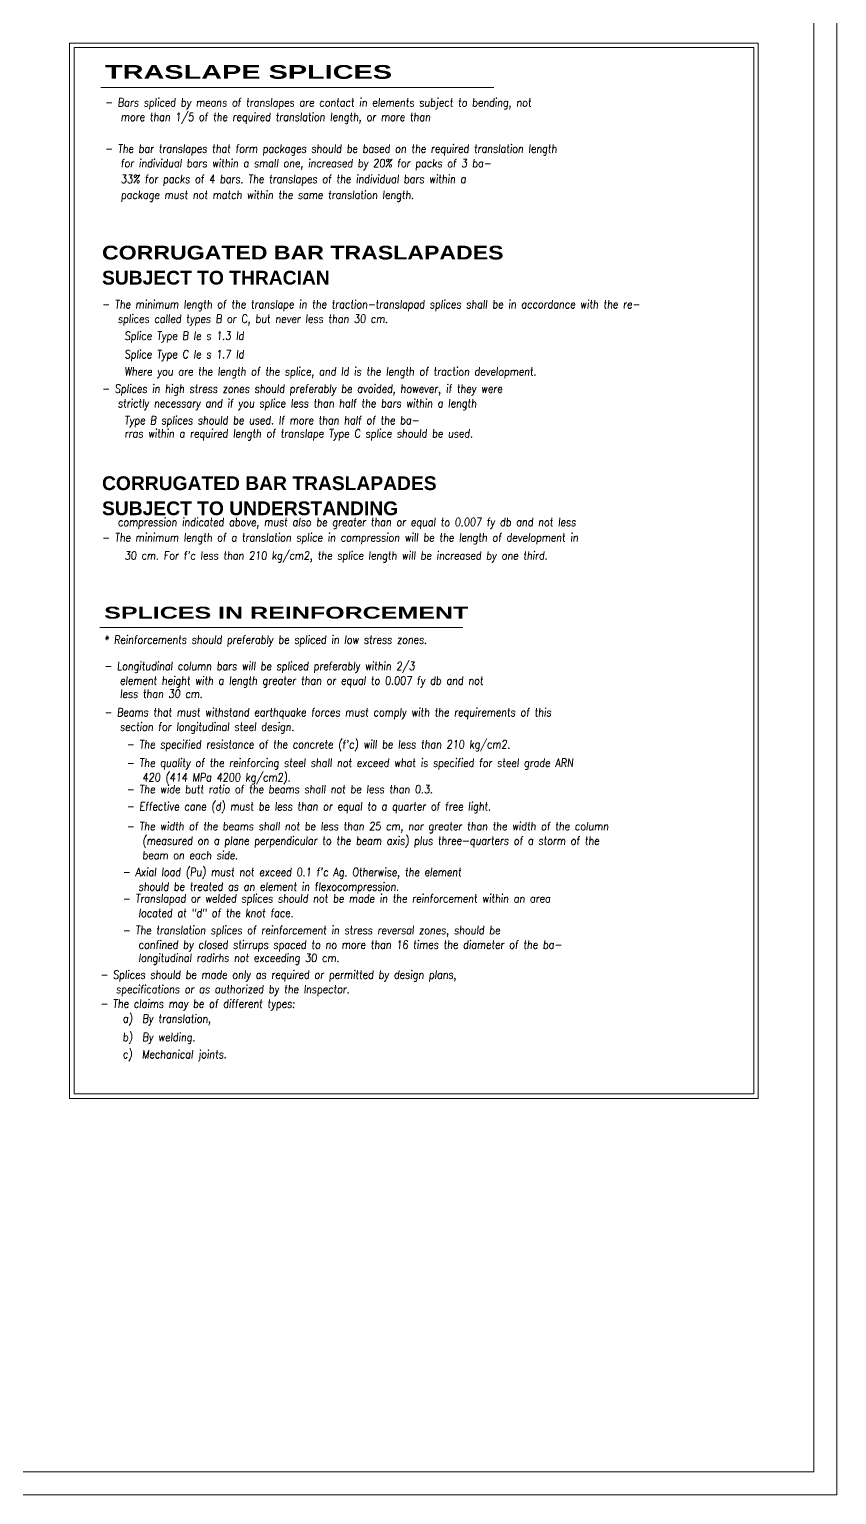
# Model space of a CAD drawing. Header units: millimetres. Extents: x 68 to 194, y 47 to 103.
# Drawn here: x 100.86 to 109.65, y 46.55 to 62.51 of the extents above; entities that cross this region are included whole.
import ezdxf

# ---------------------------------------------------------------- set-up
doc = ezdxf.new("R2010")
doc.units = ezdxf.units.MM
doc.layers.add('G_Complemento', color=30, linetype='Continuous', lineweight=20)
doc.layers.add('G_Texto', color=122, linetype='Continuous', lineweight=20)
doc.styles.add('LETRAS', font='simplex1.shx', dxfattribs={"oblique": 20})
doc.styles.add('LOGOTIPO', font='swissb.ttf')

msp = doc.modelspace()

# ---------------------------------------------------------------- linework, layer by layer
at = {"lineweight": 5}
for points in [[(109.6519, 46.547), (109.6519, 74.1029), (68.6019, 74.1029), (68.6019, 46.547)], [(109.4019, 46.797), (109.4019, 73.8529), (68.8519, 73.8529), (68.8519, 46.797)]]:
    msp.add_lwpolyline(points, close=True, dxfattribs=at)
at = {"layer": 'G_Complemento', "color": 7, "lineweight": 5}
msp.add_lwpolyline([(101.2981, 50.8645), (108.7981, 50.8645), (108.7981, 62.3645), (101.2981, 62.3645)], close=True, dxfattribs=at)
at = {"layer": 'G_Complemento', "lineweight": 5}
msp.add_lwpolyline([(101.3481, 50.9145), (108.7481, 50.9145), (108.7481, 62.3145), (101.3481, 62.3145)], close=True, dxfattribs=at)
at = {"layer": 'G_Texto', "color": 1, "lineweight": 5}
for p, q in [((101.6379, 61.8796), (105.9044, 61.8796)), ((101.6513, 61.8796), (105.9178, 61.8796)), ((101.6287, 55.9971), (105.5799, 55.9971))]:
    msp.add_line(p, q, dxfattribs=at)

# ---------------------------------------------------------------- texts
at = {"layer": 'G_Texto', "color": 1, "lineweight": 5, "style": 'LOGOTIPO', "width": 1.5}
for s, height, p in [('TRASLAPE SPLICES', 0.15, (101.6845, 61.9752)), ('SPLICES IN REINFORCEMENT', 0.13, (101.6752, 56.0927))]:
    msp.add_text(s, height=height, dxfattribs=at).set_placement(p)
at = {"layer": 'G_Texto', "color": 7, "lineweight": 5, "style": 'LETRAS', "oblique": 5, "width": 0.85}
for s, p in [('- Bars spliced by means of translapes are contact in elements subject to bending, not', (101.6845, 61.6731)), ('   more than 1/5 of the required translation length, or more than', (101.6845, 61.5148)), ('- The bar translapes that form packages should be based on the required translation length', (101.6845, 61.1696)), ('   for individual bars within a small one, increased by 20% for packs of 3 ba-', (101.6845, 61.0113)), ('   33% for packs of 4 bars. The translapes of the individual bars within a', (101.6845, 60.8387)), ('   package must not match within the same translation length.', (101.6845, 60.6661)), ('- The minimum length of the translape in the traction-translapad splices shall be in accordance with the re-', (101.6519, 59.4741)), ('   splices called types B or C, but never less than 30 cm.', (101.6519, 59.3159)), ('Splice Type B le s 1.3 ld', (101.8967, 59.1303)), ('Splice Type C le s 1.7 ld', (101.8967, 58.9289)), ('Where you are the length of the splice, and ld is the length of traction development.', (101.8967, 58.7419)), ('- Splices in high stress zones should preferably be avoided, however, if they were', (101.6519, 58.5535)), ('   strictly necessary and if you splice less than half the bars within a length ', (101.6519, 58.3952)), ('Type B splices should be used. If more than half of the ba-', (101.8967, 58.2096)), ('rras within a required length of translape Type C splice should be used.', (101.8967, 58.0658)), ('   compression indicated above, must also be greater than or equal to 0.007 fy db and not less', (101.6519, 57.1005)), ('- The minimum length of a translation splice in compression will be the length of development in', (101.6519, 56.9326)), ("30 cm. For f'c less than 210 kg/cm2, the splice length will be increased by one third.", (101.8967, 56.736)), ('* Reinforcements should preferably be spliced in low stress zones.', (101.6752, 55.8193)), ('- Longitudinal column bars will be spliced preferably within 2/3', (101.6752, 55.5316)), ('   element height with a length greater than or equal to 0.007 fy db and not ', (101.6752, 55.3734)), ('   less than 30 cm.', (101.6752, 55.2295)), ('- Beams that must withstand earthquake forces must comply with the requirements of this', (101.6752, 55.0281)), ('   section for longitudinal steel design.', (101.6752, 54.8699)), ("- The specified resistance of the concrete (f'c) will be less than 210 kg/cm2.", (101.92, 54.6787)), ('- The quality of the reinforcing steel shall not exceed what is specified for steel grade ARN', (101.92, 54.4773)), ('   420 (414 MPa 4200 kg/cm2).', (101.92, 54.319)), ('- The wide butt ratio of the beams shall not be less than 0.3.', (101.92, 54.1895)), ('- Effective cane (d) must be less than or equal to a quarter of free light.', (101.92, 54.0025)), ('- The width of the beams shall not be less than 25 cm, nor greater than the width of the column', (101.92, 53.7868)), ('   (measured on a plane perpendicular to the beam axis) plus three-quarters of a storm of the', (101.92, 53.6285)), ('   beam on each side.', (101.92, 53.4703)), ("- Axial load (Pu) must not exceed 0.1 f'c Ag. Otherwise, the element", (101.877, 53.2869)), ('   should be treated as an element in flexocompression.', (101.877, 53.1287)), ('- Translapad or welded splices should not be made in the reinforcement within an area', (101.877, 52.9992)), ('   located at "d" of the knot face.', (101.877, 52.841)), ('- The translation splices of reinforcement in stress reversal zones, should be', (101.877, 52.6539)), ('   confined by closed stirrups spaced to no more than 16 times the diameter of the ba-', (101.877, 52.4957)), ('   longitudinal radirhs not exceeding 30 cm.', (101.877, 52.3518)), ('- Splices should be made only as required or permitted by design plans, ', (101.6322, 52.169)), ('   specifications or as authorized by the Inspector.', (101.6322, 52.0108)), ('- The claims may be of different types:', (101.6322, 51.8526)), ('a)  By translation,', (101.877, 51.6901)), ('b)  By welding.', (101.877, 51.4887)), ('c)  Mechanical joints.', (101.877, 51.3017))]:
    msp.add_text(s, height=0.09, dxfattribs=at).set_placement(p)
at = {"layer": 'G_Texto', "color": 5, "lineweight": 5, "style": 'LOGOTIPO', "width": 1.2}
msp.add_text('CORRUGATED BAR TRASLAPADES', height=0.15, dxfattribs=at).set_placement((101.6519, 60.0064))
at = {"layer": 'G_Texto', "color": 5, "lineweight": 5, "style": 'LOGOTIPO'}
for s, p in [('SUBJECT TO THRACIAN', (101.6519, 59.7331)), ('CORRUGATED BAR TRASLAPADES', (101.6519, 57.4937)), ('SUBJECT TO UNDERSTANDING', (101.6519, 57.2203))]:
    msp.add_text(s, height=0.15, dxfattribs=at).set_placement(p)

doc.saveas('drawing.dxf')
